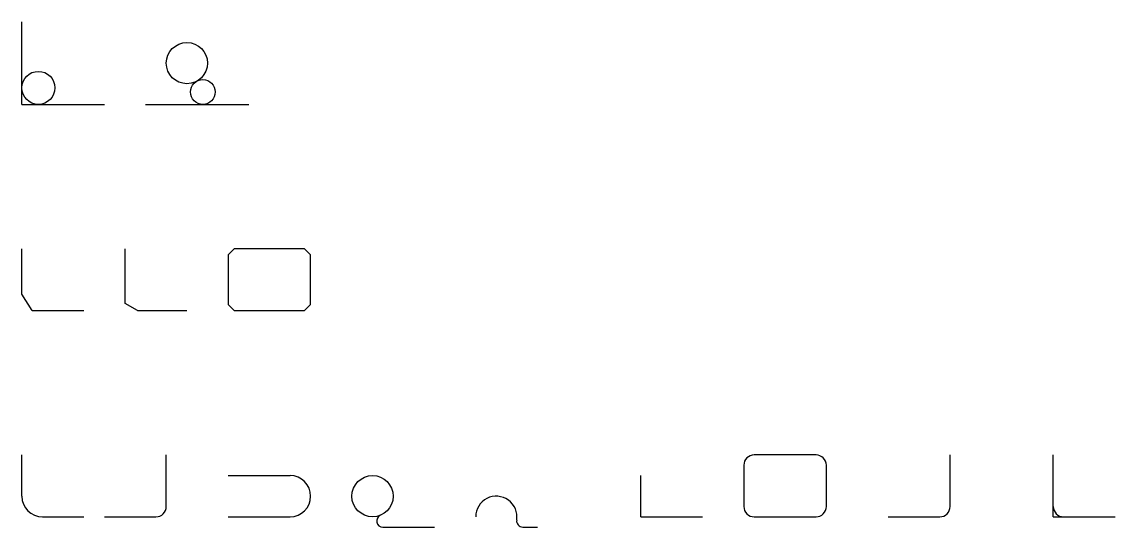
# Model space of a CAD drawing. Header units: millimetres. Extents: x 0 to 530, y -5 to 240.
import ezdxf

# ---------------------------------------------------------------- set-up
doc = ezdxf.new("R2010")
doc.units = ezdxf.units.MM

msp = doc.modelspace()

# ---------------------------------------------------------------- linework, layer by layer
for p, q in [((0, 200), (0, 240)), ((0, 200), (40, 200)), ((60, 200), (110, 200)), ((0, 108), (0, 130)), ((50, 103.46), (50, 130)), ((5, 100), (0, 108)), ((56, 100), (50, 103.46)), ((5, 100), (30, 100)), ((56, 100), (80, 100)), ((0, 10), (0, 30)), ((70, 5), (70, 30)), ((500, 0), (500, 30)), ((100, 20), (130, 20)), ((300, 0), (300, 20)), ((10, 0), (30, 0)), ((40, 0), (65, 0)), ((100, 0), (130, 0)), ((300, 0), (330, 0)), ((500, 0), (530, 0)), ((175, -5), (200, -5)), ((242.85, -5), (250, -5))]:
    msp.add_line(p, q)
msp.add_lwpolyline([(103, 100), (137, 100), (140, 103), (140, 127), (137, 130), (103, 130), (100, 127), (100, 103)], close=True)
msp.add_lwpolyline([(355, 0), (385, 0, 0.414214), (390, 5), (390, 25, 0.414214), (385, 30), (355, 30, 0.414214), (350, 25), (350, 5, 0.414214)], format="xyb", close=True)
msp.add_lwpolyline([(420, 0), (445, 0, 0.414214), (450, 5), (450, 30)], format="xyb")
for centre, radius in [((80, 220), 10), ((8, 208), 8), ((87.75, 206), 6), ((170, 10), 10)]:
    msp.add_circle(centre, radius)
for centre, radius, start, end in [((130, 10), 10, 270, 90), ((10, 10), 10, 180, 270), ((230, 0), 10, 351.1501, 180), ((65, 5), 5, 270, 0), ((175, -2), 3, 112.6199, 270), ((505, 5), 5, 180, 270), ((242.85, -2), 3, 171.1501, 270)]:
    msp.add_arc(centre, radius, start, end)

doc.saveas('drawing.dxf')
